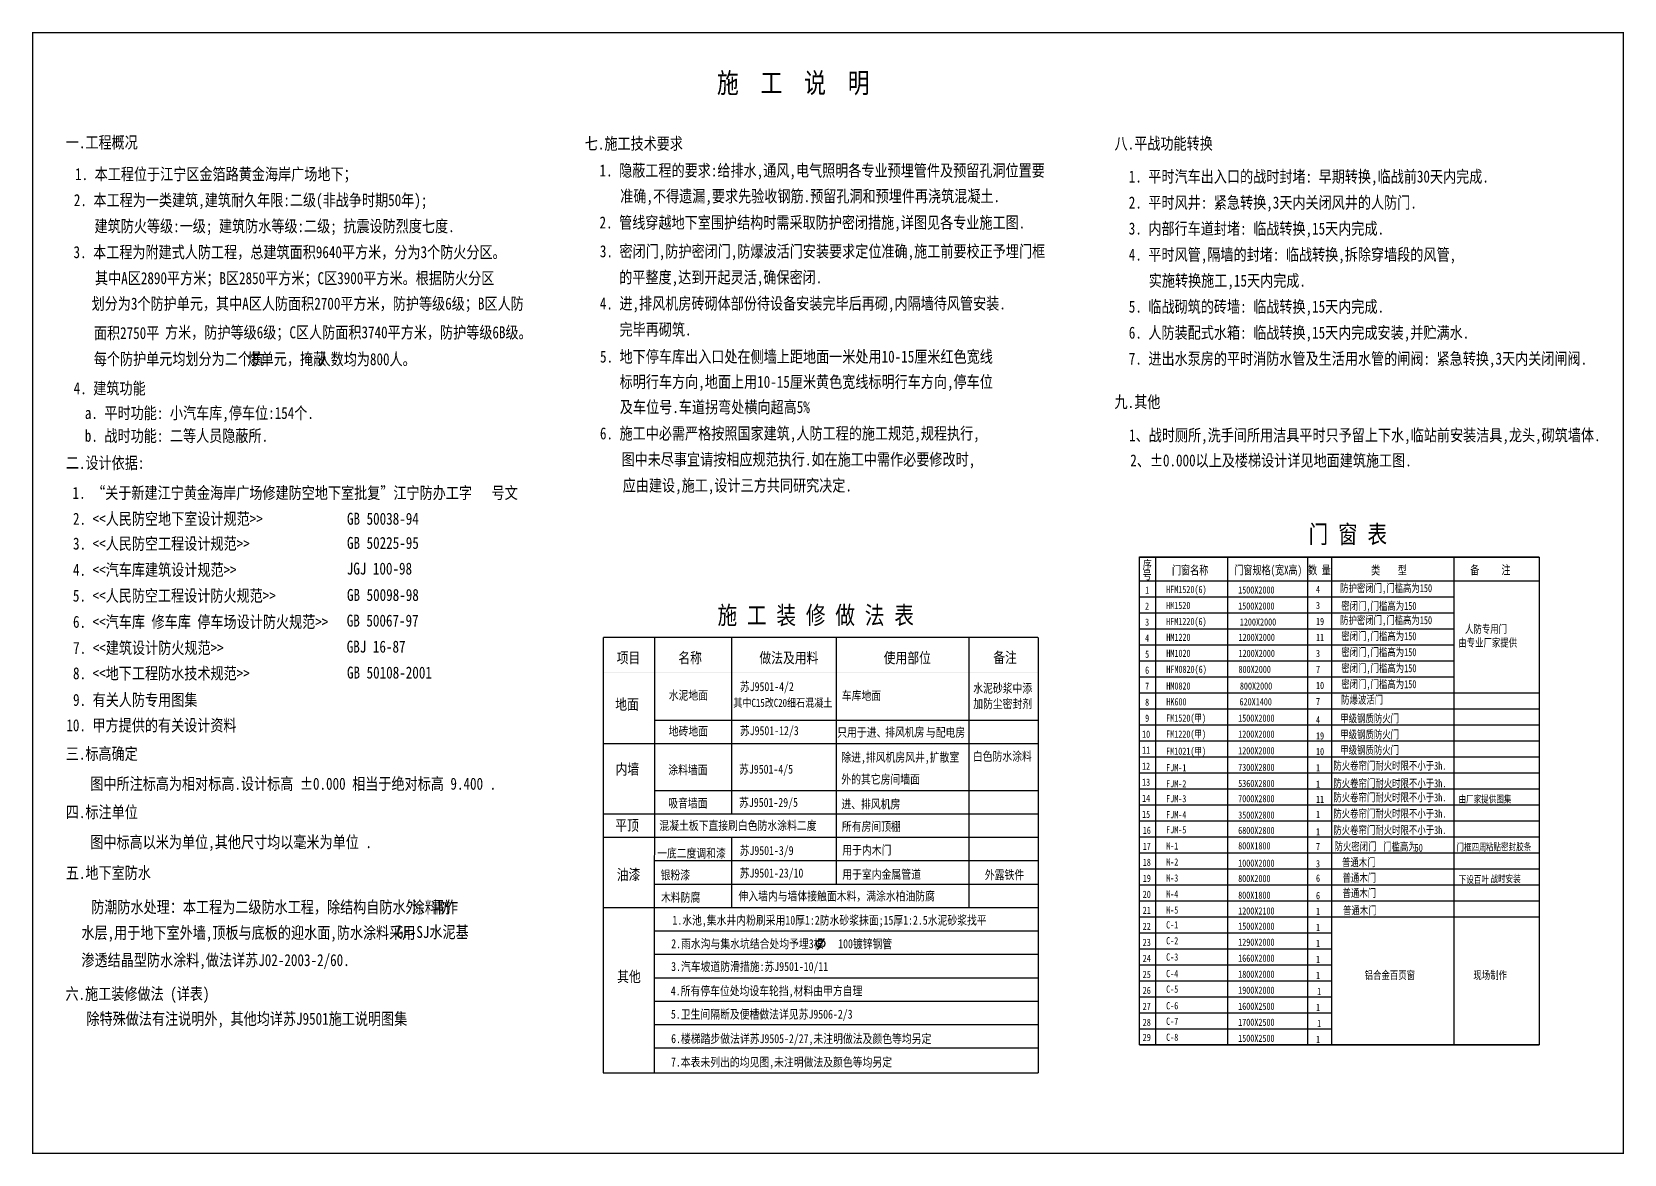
# Model space of a CAD drawing. Extents: x 1596194 to 1987057, y -212608 to 63160.
# Drawn here: x 1887932 to 1967512, y -66946 to -10866 of the extents above; entities that cross this region are included whole.
import ezdxf

# ---------------------------------------------------------------- set-up
doc = ezdxf.new("R2010")
doc.units = 0
doc.header["$LTSCALE"] = 100
doc.header["$MEASUREMENT"] = 0
doc.layers.get('0').update_dxf_attribs({"linetype": 'CONTINUOUS'})
doc.layers.add('PUB_TEXT', color=30, linetype='CONTINUOUS')
doc.layers.add('TEXT', color=7, linetype='CONTINUOUS')
doc.styles.get("Standard").update_dxf_attribs({"font": 'SimSun.ttf', "width": 0.8})
doc.styles.add('说明', font='SimSun.ttf', dxfattribs={"width": 0.7, "height": 400})

msp = doc.modelspace()

# ---------------------------------------------------------------- linework, layer by layer
at = {"color": 50, "linetype": 'Continuous', "const_width": 80}
msp.add_lwpolyline([(1967471.801, -66905.515), (1887971.801, -66905.515), (1887971.801, -10905.515), (1967471.801, -10905.515)], close=True, dxfattribs=at)
at = {"layer": 'PUB_TEXT', "linetype": 'Continuous'}
msp.add_line((1927535.014, -56176.171), (1927172.175, -56742.081), dxfattribs=at)
msp.add_circle((1927358.019, -56423.757), 203.374, dxfattribs=at)
at = {"layer": 'TEXT', "linetype": 'Continuous'}
for p, q in [((1943289.804, -37090.628), (1963262.469, -37090.628)), ((1943289.804, -61490.628), (1943289.804, -37090.628)), ((1943289.804, -37118.628), (1963262.469, -37118.628)), ((1944089.804, -37090.628), (1944089.804, -61490.628)), ((1947689.804, -37090.628), (1947689.804, -61490.628)), ((1951689.804, -37090.628), (1951689.804, -61490.628)), ((1952889.804, -37090.628), (1952889.804, -61490.628)), ((1959005.004, -37090.628), (1959005.004, -61490.628)), ((1963262.469, -37118.628), (1963262.469, -61490.628)), ((1943289.804, -38290.628), (1963262.469, -38290.628)), ((1943289.804, -39090.628), (1959005.004, -39090.628)), ((1943289.804, -39890.628), (1959005.004, -39890.628)), ((1916489.247, -41122.671), (1916489.153, -62888.106)), ((1919043.953, -41122.671), (1919040.939, -62888.106)), ((1922893.5, -41122.671), (1922892.83, -49939.722)), ((1928136.987, -41122.671), (1928136.019, -53449.722)), ((1934752.804, -41122.671), (1934752.166, -54619.722)), ((1938218.93, -41122.671), (1938218.835, -62888.106)), ((1943289.804, -40690.628), (1959005.004, -40690.628)), ((1943289.804, -41490.628), (1959005.004, -41490.628)), ((1943289.804, -42290.628), (1959005.004, -42290.628)), ((1943289.804, -43090.628), (1959005.004, -43090.628)), ((1943289.804, -43890.628), (1963262.469, -43890.628)), ((1919043.38, -45259.722), (1938221.901, -45259.722)), ((1919043.38, -45259.722), (1938221.735, -45259.722)), ((1943289.804, -44690.628), (1963262.469, -44690.628)), ((1943289.804, -45490.628), (1963262.469, -45490.628)), ((1916489.155, -46429.722), (1938221.643, -46429.722)), ((1943289.804, -46290.628), (1963262.469, -46290.628)), ((1943289.804, -47090.628), (1963262.469, -47090.628)), ((1943289.804, -47890.628), (1963262.469, -47890.628)), ((1919028.361, -48769.722), (1938221.812, -48769.722)), ((1943289.804, -48690.628), (1963262.469, -48690.628)), ((1916496.576, -49939.722), (1938221.812, -49939.722)), ((1943289.804, -49490.628), (1963262.469, -49490.628)), ((1943289.804, -50290.628), (1963262.469, -50290.628)), ((1916496.457, -51109.722), (1938221.694, -51109.722)), ((1922892.731, -51109.722), (1922892.433, -54619.722)), ((1943289.804, -51090.628), (1963262.469, -51090.628)), ((1919035.493, -52279.722), (1938228.945, -52279.722)), ((1943289.804, -51890.628), (1963262.469, -51890.628)), ((1943289.804, -52690.628), (1963262.469, -52690.628)), ((1919049.553, -53449.722), (1938228.945, -53449.722)), ((1943289.804, -53490.628), (1963262.469, -53490.628)), ((1916496.813, -54619.722), (1938229.301, -54619.722)), ((1919049.434, -54619.722), (1938228.945, -54619.722)), ((1943289.804, -54290.628), (1963262.469, -54290.628)), ((1943289.804, -55090.628), (1963262.469, -55090.628)), ((1919035.85, -55789.722), (1938229.301, -55789.722)), ((1943289.804, -55890.628), (1952889.804, -55890.628)), ((1919049.197, -56959.722), (1938229.301, -56959.722)), ((1943289.804, -56690.628), (1952889.804, -56690.628)), ((1943289.804, -57490.628), (1952889.804, -57490.628)), ((1919033.332, -58129.722), (1938229.301, -58129.722)), ((1943289.804, -58290.628), (1952889.804, -58290.628)), ((1919033.332, -59299.722), (1938229.301, -59299.722)), ((1943289.804, -59090.628), (1952889.804, -59090.628)), ((1919033.332, -60469.722), (1938229.301, -60469.722)), ((1943289.804, -59890.628), (1952889.804, -59890.628)), ((1943289.804, -60690.628), (1952889.804, -60690.628)), ((1919033.332, -61639.722), (1938229.301, -61639.722)), ((1963262.469, -61490.628), (1943289.804, -61490.628)), ((1916489.153, -62888.106), (1938218.835, -62888.106))]:
    msp.add_line(p, q, dxfattribs=at)
at = {"layer": 'TEXT'}
msp.add_line((1943289.804, -61490.628), (1963262.469, -61490.628), dxfattribs=at)
msp.add_line((1943289.804, -61490.628), (1963262.469, -61490.628), dxfattribs=at)
at = {"layer": 'TEXT', "linetype": 'Continuous', "const_width": 54}
msp.add_lwpolyline([(1916489.247, -41122.671), (1938218.93, -41122.671)], dxfattribs=at)
at = {"layer": 'TEXT', "linetype": 'Continuous'}
msp.add_trace([(1916460.567, -42862.61), (1916460.567, -42889.61), (1938219.245, -42862.61), (1938219.245, -42889.61)], dxfattribs=at)

# ---------------------------------------------------------------- texts
at = {"layer": 'PUB_TEXT', "linetype": 'Continuous', "width": 0.8}
for s, height, p in [('施  工  说  明', 1000, (1922170.194, -13916.328)), ('门 窗 表', 900, (1951738.346, -36416.312, 1024)), ('施 工 装 修 做 法 表', 900, (1922201.453, -40463.412))]:
    msp.add_text(s, height=height, dxfattribs=at).set_placement(p)
at = {"layer": 'PUB_TEXT', "linetype": 'Continuous', "style": '说明', "width": 0.8}
for s, height, p in [('一.工程概况', 600, (1889628.303, -16686.743)), ('七.施工技术要求', 600, (1915563.122, -16747.173)), ('八.平战功能转换', 600, (1942043.84, -16742.303)), ('1. 隐蔽工程的要求:给排水,通风,电气照明各专业预埋管件及预留孔洞位置要', 600, (1916303.053, -18091.518)), ('1. 本工程位于江宁区金箔路黄金海岸广场地下；', 600, (1890091.186, -18273.504)), ('1. 平时汽车出入口的战时封堵: 早期转换,临战前30天内完成.', 600, (1942752.996, -18394.132)), ('2. 本工程为一类建筑,建筑耐久年限:二级(非战争时期50年);', 600, (1890029.959, -19573.504)), ('准确,不得遗漏,要求先验收钢筋.预留孔洞和预埋件再浇筑混凝土.', 600, (1917337.761, -19374.459)), ('2. 平时风井: 紧急转换,3天内关闭风井的人防门.', 600, (1942754.115, -19694.132)), ('建筑防火等级:一级; 建筑防水等级:二级; 抗震设防烈度七度.', 600, (1891064.561, -20873.504)), ('2. 管线穿越地下室围护结构时需采取防护密闭措施,详图见各专业施工图.', 600, (1916304.207, -20691.518)), ('3. 内部行车道封堵: 临战转换,15天内完成.', 600, (1942754.115, -20994.132)), ('3. 本工程为附建式人防工程，总建筑面积9640平方米，分为3个防火分区。', 600, (1890014.222, -22173.504)), ('3. 密闭门,防护密闭门,防爆波活门安装要求定位准确,施工前要校正予埋门框', 600, (1916319.976, -22129.309)), ('4. 平时风管,隔墙的封堵: 临战转换,拆除穿墙段的风管,', 600, (1942754.115, -22294.132)), ('其中A区2890平方米；B区2850平方米；C区3900平方米。根据防火分区', 600, (1891089.312, -23473.504)), ('的平整度,达到开起灵活,确保密闭.', 600, (1917288.901, -23429.309)), ('实施转换施工,15天内完成.', 600, (1943753.617, -23594.132)), ('划分为3个防护单元，其中A区人防面积2700平方米，防护等级6级；B区人防', 600, (1890917.91, -24743.843)), ('4. 进,排风机房砖砌体部份待设备安装完毕后再砌,内隔墙待风管安装.', 600, (1916317.504, -24735.912)), ('5. 临战砌筑的砖墙: 临战转换,15天内完成.', 600, (1942754.115, -24894.132)), ('完毕再砌筑.', 600, (1917300.978, -26035.912)), ('面积2750平', 600, (1891031.935, -26215.887)), ('方米，防护等级6级；C区人防面积3740平方米，防护等级6B级。', 600, (1894586.859, -26180.442)), ('6. 人防装配式水箱: 临战转换,15天内完成安装,并贮满水.', 600, (1942754.115, -26194.132)), ('每个防护单元均划分为二个抗', 600, (1891027.348, -27507.087)), ('爆单元，掩蔽', 600, (1898714.093, -27508.289)), ('人数均为800人。', 600, (1902210.917, -27521.327)), ('5. 地下停车库出入口处在侧墙上距地面一米处用10-15厘米红色宽线', 600, (1916326.765, -27392.402)), ('7. 进出水泵房的平时消防水管及生活用水管的闸阀: 紧急转换,3天内关闭闸阀.', 600, (1942754.115, -27494.132)), ('4. 建筑功能', 600, (1890021.171, -28974.642)), ('  标明行车方向,地面上用10-15厘米黄色宽线标明行车方向,停车位', 600, (1916654.686, -28652.402)), ('  及车位号.车道拐弯处横向超高5%', 600, (1916667.8, -29912.402)), ('九.其他', 600, (1942040.77, -29656.325)), ('a. 平时功能: 小汽车库,停车位:154个.', 600, (1890579.527, -30209.738)), ('b. 战时功能: 二等人员隐蔽所.', 600, (1890579.523, -31347.477)), ('6. 施工中必需严格按照国家建筑,人防工程的施工规范,规程执行,', 600, (1916323.834, -31229.309)), (' 1、战时厕所,洗手间所用洁具平时只予留上下水,临站前安装洁具,龙头,砌筑墙体.', 600, (1942443.5, -31318.974)), ('二.设计依据:', 600, (1889628.303, -32701.771)), ('图中未尽事宜请按相应规范执行.如在施工中需作必要修改时,', 600, (1917402.724, -32529.309)), ('2、%%p0.000以上及楼梯设计详见地面建筑施工图.', 600, (1942827.918, -32580.382)), ('应由建设,施工,设计三方共同研究决定.', 600, (1917462.937, -33829.309)), ('1. “关于新建江宁黄金海岸广场修建防空地下室批复”江宁防办工字   号文', 600, (1889966.996, -34200.733)), ('2. <<人民防空地下室设计规范>>', 600, (1889988.492, -35496.288)), ('GB 50038-94', 600, (1903680.699, -35493.814)), ('3. <<人民防空工程设计规范>>', 600, (1889988.492, -36736.363)), ('GB 50225-95', 600, (1903680.699, -36703.111)), ('4. <<汽车库建筑设计规范>>', 600, (1889988.608, -38045.551)), ('JGJ 100-98', 600, (1903669.8, -37984.838)), ('5. <<人民防空工程设计防火规范>>', 600, (1889984.178, -39336.363)), ('GB 50098-98', 600, (1903680.699, -39303.111)), ('6. <<汽车库 修车库 停车场设计防火规范>>', 600, (1889988.608, -40645.551)), ('GB 50067-97', 600, (1903669.8, -40584.838)), ('7. <<建筑设计防火规范>>', 600, (1889994.277, -41945.551)), ('GBJ 16-87', 600, (1903669.8, -41884.838)), ('项目', 540, (1917160.168, -42412.034)), ('名称', 540, (1920241.946, -42415.427)), ('做法及用料', 540, (1924294.764, -42415.427)), ('使用部位', 540, (1930508.039, -42415.427)), ('备注', 540, (1935981.365, -42396.219)), ('8. <<地下工程防水技术规范>>', 600, (1889988.388, -43215.871)), ('GB 50108-2001', 600, (1903680.699, -43182.619)), ('水泥地面', 450, (1919762.671, -44237.139)), ('苏J9501-4/2', 450, (1923318.03, -43805.969)), ('车库地面', 450, (1928414.843, -44254.748)), ('水泥砂浆中添', 450, (1934979.162, -43885.181)), ('9. 有关人防专用图集', 600, (1889990.787, -44545.551)), ('地面', 540, (1917089.89, -44737.244)), ('其中C15改C20细石混凝土', 405, (1922991.006, -44595.635)), ('加防尘密封剂', 450, (1934979.162, -44661.957)), ('10. 甲方提供的有关设计资料', 600, (1889654.859, -45815.871)), ('地砖地面', 450, (1919762.671, -46030.085)), ('苏J9501-12/3', 450, (1923318.03, -46008.732)), ('只用于进、', 450, (1928183.547, -46091.449)), ('排风机房', 450, (1930579.008, -46076.995)), ('与配电房', 450, (1932614.831, -46093.139)), ('三.标高确定', 600, (1889628.303, -47236.428)), ('除进,排风机房风井,扩散室', 450, (1928389.452, -47333.791)), ('白色防水涂料', 450, (1934962.95, -47290.353)), ('内墙', 540, (1917106.435, -47977.371)), ('涂料墙面', 450, (1919739.039, -47964.574)), ('苏J9501-4/5', 450, (1923278.691, -47932.772)), ('图中所注标高为相对标高.设计标高 %%p0.000 相当于绝对标高 9.400 .', 600, (1890854.86, -48735.39)), ('外的其它房间墙面', 450, (1928389.452, -48434.021)), ('吸音墙面', 450, (1919738.92, -49626.311)), ('苏J9501-29/5', 450, (1923278.582, -49594.509)), ('进、排风机房', 450, (1928389.344, -49673.791)), ('四.标注单位', 600, (1889628.303, -50151.959)), ('平顶', 540, (1917088.943, -50787.375)), ('混凝土板下直接刷白色防水涂料二度', 450, (1919291.973, -50747.939)), ('所有房间顶棚', 450, (1928414.92, -50792.913)), ('图中标高以米为单位,其他尺寸均以毫米为单位 .', 600, (1890854.86, -51650.921)), ('一底二度调和漆', 450, (1919179.821, -52129.208)), ('苏J9501-3/9', 450, (1923305.939, -51998.652)), ('用于内木门', 450, (1928436.513, -51975.184)), ('五.地下室防水', 600, (1889628.303, -53187.125)), ('油漆', 540, (1917166.404, -53248.295)), ('银粉漆', 450, (1919358.202, -53218.13)), ('苏J9501-23/10', 450, (1923305.938, -53122.424)), ('用于室内金属管道', 450, (1928436.631, -53186.77)), ('外露铁件', 450, (1935560.772, -53207.213)), ('木料防腐', 450, (1919377.381, -54337.842)), ('伸入墙内与墙体接触面木料，满涂水柏油防腐', 450, (1923246.791, -54272.114)), ('防潮防水处理：本工程为二级防水工程，除结构自防水外，需作', 600, (1890898.866, -54897.308)), ('涂料防', 600, (1906918.827, -54906.221)), ('水层,用于地下室外墙,顶板与底板的迎水面,防水涂料采用', 600, (1890408.894, -56180.602)), ('GF-SJ水泥基', 600, (1906168.403, -56144.375)), ('1.水池,集水井内粉刷采用10厚1:2防水砂浆抹面;15厚1:2.5水泥砂浆找平', 450, (1919947.514, -55479.17)), ('2.雨水沟与集水坑结合处均予埋3根   100镀锌钢管', 450, (1919886.94, -56654.96)), ('渗透结晶型防水涂料,做法详苏J02-2003-2/60.', 600, (1890408.894, -57548.602)), ('3.汽车坡道防滑措施:苏J9501-10/11', 450, (1919883.44, -57793.388)), ('其他', 540, (1917185.893, -58343.632)), ('六.施工装修做法 (详表)', 600, (1889610.845, -59230.914)), ('4.所有停车位处均设车轮挡,材料由甲方自理', 450, (1919866.978, -59007.439)), ('5.卫生间隔断及便槽做法详见苏J9506-2/3', 450, (1919871.726, -60175.766)), ('除特殊做法有注说明外, 其他均详苏J9501施工说明图集', 600, (1890661.231, -60480.835)), ('6.楼梯踏步做法详苏J9505-2/27,未注明做法及颜色等均另定 ', 450, (1919882.486, -61397.656)), ('7.本表未列出的均见图,未注明做法及颜色等均另定 ', 450, (1919874.535, -62567.656))]:
    msp.add_text(s, height=height, dxfattribs=at).set_placement(p)
at = {"layer": 'TEXT', "style": '说明', "width": 0.75}
for s, height, p in [('序', 432, (1943452.925, -37708.129)), ('号', 432, (1943444.635, -38226.815)), ('门窗名称', 432, (1944913.551, -37983.891)), ('门窗规格(宽X高)', 432, (1948030.107, -37976.559)), ('数 量', 432, (1951720.479, -37974.439)), ('类    型', 432, (1954865.074, -37982.718)), ('备     注', 432, (1959822.013, -37970.815)), ('1', 360, (1943568.916, -38940.995)), ('HFM1520(6)', 360, (1944621.858, -38907.333)), ('1500X2000', 360, (1948222.217, -38933.031)), ('4', 360, (1952110.379, -38906.686)), ('防护密闭门,门槛高为150', 400, (1953315.428, -38861.742)), ('2', 360, (1943568.916, -39740.995)), ('HM1520', 360, (1944621.858, -39707.333)), ('1500X2000', 360, (1948222.217, -39733.031)), ('3', 360, (1952110.379, -39706.686)), ('密闭门,门槛高为150', 400, (1953373.028, -39752.081)), ('3', 360, (1943568.916, -40540.995)), ('HFM1220(6)', 360, (1944621.858, -40507.333)), ('1200X2000', 360, (1948303.754, -40533.031)), ('19', 360, (1952110.379, -40506.686)), ('防护密闭门,门槛高为150', 400, (1953315.428, -40461.742)), ('人防专用门', 400, (1959560.34, -40902.362)), ('4', 360, (1943568.916, -41340.995)), ('HM1220', 360, (1944629.959, -41297.086)), ('1200X2000', 360, (1948238.968, -41299.362)), ('11', 360, (1952110.379, -41306.686)), ('密闭门,门槛高为150', 400, (1953373.028, -41261.742)), ('由专业厂家提供', 400, (1959222.11, -41586.746)), ('5', 360, (1943568.916, -42140.995)), ('HM1020', 360, (1944629.959, -42097.086)), ('1200X2000', 360, (1948238.968, -42099.362)), ('3', 360, (1952110.379, -42106.686)), ('密闭门,门槛高为150', 400, (1953373.028, -42061.742)), ('6', 360, (1943568.916, -42940.995)), ('HFM0820(6)', 360, (1944629.959, -42897.086)), ('800X2000', 360, (1948238.968, -42899.362)), ('7', 360, (1952110.379, -42906.686)), ('密闭门,门槛高为150', 400, (1953373.028, -42861.742)), ('7', 360, (1943568.916, -43740.995)), ('HM0820', 360, (1944629.959, -43730.177)), ('800X2000', 360, (1948307.226, -43732.452)), ('10', 360, (1952110.379, -43706.686)), ('密闭门,门槛高为150', 400, (1953373.028, -43661.742)), ('8', 360, (1943568.916, -44540.995)), ('HK600', 360, (1944631.748, -44520.242)), ('620X1400', 360, (1948290.593, -44519.643)), ('7', 360, (1952110.379, -44506.686)), ('防爆波活门', 400, (1953366.878, -44438.283)), ('9', 360, (1943568.916, -45340.995)), ('FM1520(甲)', 360, (1944621.858, -45333.522)), ('1500X2000', 360, (1948222.217, -45337.988)), ('4', 360, (1952110.379, -45424.455)), ('甲级钢质防火门', 400, (1953322.93, -45374.499)), ('10', 360, (1943417.642, -46140.995)), ('FM1220(甲)', 360, (1944621.858, -46133.522)), ('1200X2000', 360, (1948222.217, -46137.988)), ('19', 360, (1952110.379, -46224.455)), ('甲级钢质防火门', 400, (1953322.93, -46174.499)), ('11', 360, (1943417.642, -46940.995)), ('FM1021(甲)', 360, (1944621.858, -46988.889)), ('1200X2000', 360, (1948222.217, -46964.538)), ('10', 360, (1952110.379, -47005.464)), ('甲级钢质防火门', 400, (1953322.93, -46954.454)), ('12', 360, (1943417.642, -47740.995)), ('FJM-1', 360, (1944621.858, -47818.418)), ('7300X2800', 360, (1948222.217, -47796.968)), ('1', 360, (1952110.379, -47814.52)), ('防火卷帘门耐火时限不小于3h.', 400, (1952975.39, -47735.535, -1280)), ('13', 360, (1943417.642, -48540.995)), ('FJM-2', 360, (1944621.858, -48618.418)), ('5360X2800', 360, (1948222.217, -48601.5)), ('1', 360, (1952110.379, -48639.667)), ('防火卷帘门耐火时限不小于3h.', 400, (1952975.39, -48615.491, -1280)), ('14', 360, (1943417.642, -49340.995)), ('FJM-3', 360, (1944621.858, -49364.856)), ('7000X2800', 360, (1948222.217, -49359.294)), ('11', 360, (1952110.379, -49391.148)), ('防火卷帘门耐火时限不小于3h.', 400, (1952975.39, -49319.843, -1280)), ('由厂家提供图集', 360, (1959231.424, -49382.463)), ('15', 360, (1943417.642, -50140.995)), ('FJM-4', 360, (1944621.858, -50164.856)), ('3500X2800', 360, (1948222.217, -50179.039)), ('1', 360, (1952110.379, -50149.214)), ('防火卷帘门耐火时限不小于3h.', 400, (1952975.39, -50129.1, -1280)), ('16', 360, (1943452.677, -50940.995)), ('FJM-5', 360, (1944621.858, -50917.407)), ('6800X2800', 360, (1948222.217, -50949.598)), ('1', 360, (1952110.379, -51018.764)), ('防火卷帘门耐火时限不小于3h.', 400, (1952975.39, -50953.342, -1280)), ('17', 360, (1943452.677, -51740.995)), ('M-1', 360, (1944621.858, -51726.169)), ('800X1800', 360, (1948222.217, -51716.202)), ('7', 360, (1952110.379, -51754.535)), ('防火密闭门', 400, (1953036.406, -51767.975, 2560)), ('门槛高为', 400, (1955467.702, -51778.968, 2560)), ('50', 400, (1957042.029, -51835.304, 2560)), ('门框四周', 360, (1959130.934, -51784.197, 2560)), ('粘贴密封胶条', 360, (1960602.962, -51765.579, 2560)), ('18', 360, (1943452.677, -52540.995)), ('M-2', 360, (1944621.858, -52526.169)), ('1000X2000', 360, (1948222.217, -52585.749)), ('3', 360, (1952110.379, -52612.543)), ('普通木门', 400, (1953407.088, -52562.646)), ('19', 360, (1943452.677, -53340.995)), ('M-3', 360, (1944621.858, -53326.169)), ('800X2000', 360, (1948222.217, -53350.157)), ('6', 360, (1952110.379, -53333.268)), ('普通木门', 400, (1953436.86, -53336.243)), ('下设百叶', 360, (1959242.675, -53400.188, 2560)), ('战时安装', 360, (1960829.642, -53360.096)), ('20', 360, (1943452.677, -54140.995)), ('M-4', 360, (1944621.858, -54126.169)), ('800X1800', 360, (1948222.217, -54184.144)), ('6', 360, (1952110.379, -54206.877)), ('普通木门', 400, (1953436.86, -54098.697)), ('21', 360, (1943452.677, -54940.995)), ('M-5', 360, (1944621.858, -54926.169)), ('1200X2100', 360, (1948222.217, -54971.182)), ('1', 360, (1952110.379, -54993.307)), ('普通木门', 400, (1953458.051, -54967.046)), ('22', 360, (1943452.677, -55740.995)), ('C-1', 360, (1944621.858, -55668.466)), ('1500X2000', 360, (1948222.217, -55734.487)), ('1', 360, (1952110.379, -55793.307)), ('23', 360, (1943452.677, -56540.995)), ('C-2', 360, (1944621.858, -56461.916)), ('1290X2000', 360, (1948222.217, -56534.487)), ('1', 360, (1952110.379, -56593.307)), ('24', 360, (1943452.677, -57340.995)), ('C-3', 360, (1944621.858, -57273.82)), ('1660X2000', 360, (1948222.217, -57334.487)), ('1', 360, (1952110.379, -57393.307)), ('25', 360, (1943452.677, -58140.995)), ('C-4', 360, (1944621.858, -58104.176)), ('1800X2000', 360, (1948222.217, -58134.487)), ('1', 360, (1952110.379, -58193.307)), ('铝合金百页窗', 400, (1954543.21, -58202.683, 2560)), ('现场制作', 400, (1959977.242, -58202.837, 2560)), ('26', 360, (1943452.677, -58940.995)), ('C-5', 360, (1944621.858, -58879.173)), ('1900X2000', 360, (1948222.217, -58934.487)), ('1', 360, (1952167.979, -58993.307)), ('27', 360, (1943452.677, -59740.995)), ('C-6', 360, (1944621.858, -59709.529)), ('1600X2500', 360, (1948222.217, -59734.487)), ('1', 360, (1952110.379, -59793.307)), ('28', 360, (1943452.677, -60540.995)), ('C-7', 360, (1944621.858, -60484.528)), ('1700X2500', 360, (1948222.217, -60534.487)), ('1', 360, (1952167.979, -60593.307)), ('29', 360, (1943452.677, -61287.694)), ('C-8', 360, (1944621.858, -61284.528)), ('1500X2500', 360, (1948222.217, -61334.487)), ('1', 360, (1952110.379, -61393.307))]:
    msp.add_text(s, height=height, dxfattribs=at).set_placement(p)

doc.saveas('drawing.dxf')
